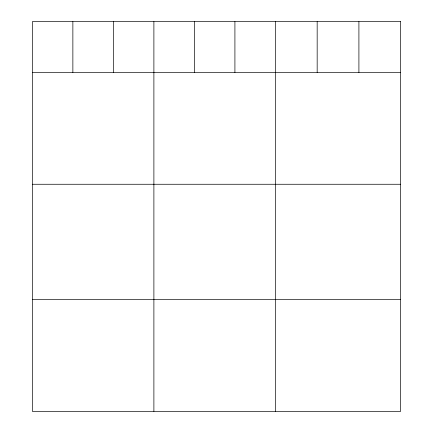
<?xml version="1.0" encoding="UTF-8"?>
<svg xmlns="http://www.w3.org/2000/svg" width="433" height="433" viewBox="0 0 433 433"><rect width="100%" height="100%" fill="white"/><g stroke="black" fill="none" stroke-linecap="round" stroke-linejoin="round"><path stroke-width="0.65" d="M32.356 72.414L400.644 72.414M32.356 184.263L400.644 184.263M32.356 299.501L400.644 299.501M358.908 21.65L358.908 72.414M317.167 21.65L317.167 72.414M275.426 21.65L275.426 411.35M234.913 21.65L234.913 72.414M194.401 21.65L194.401 72.414M153.888 21.65L153.888 411.35M113.376 21.65L113.376 72.414M72.868 21.65L72.868 72.414M400.644 21.65L32.356 21.65L32.356 411.35L400.644 411.35L400.644 21.65"/></g></svg>
